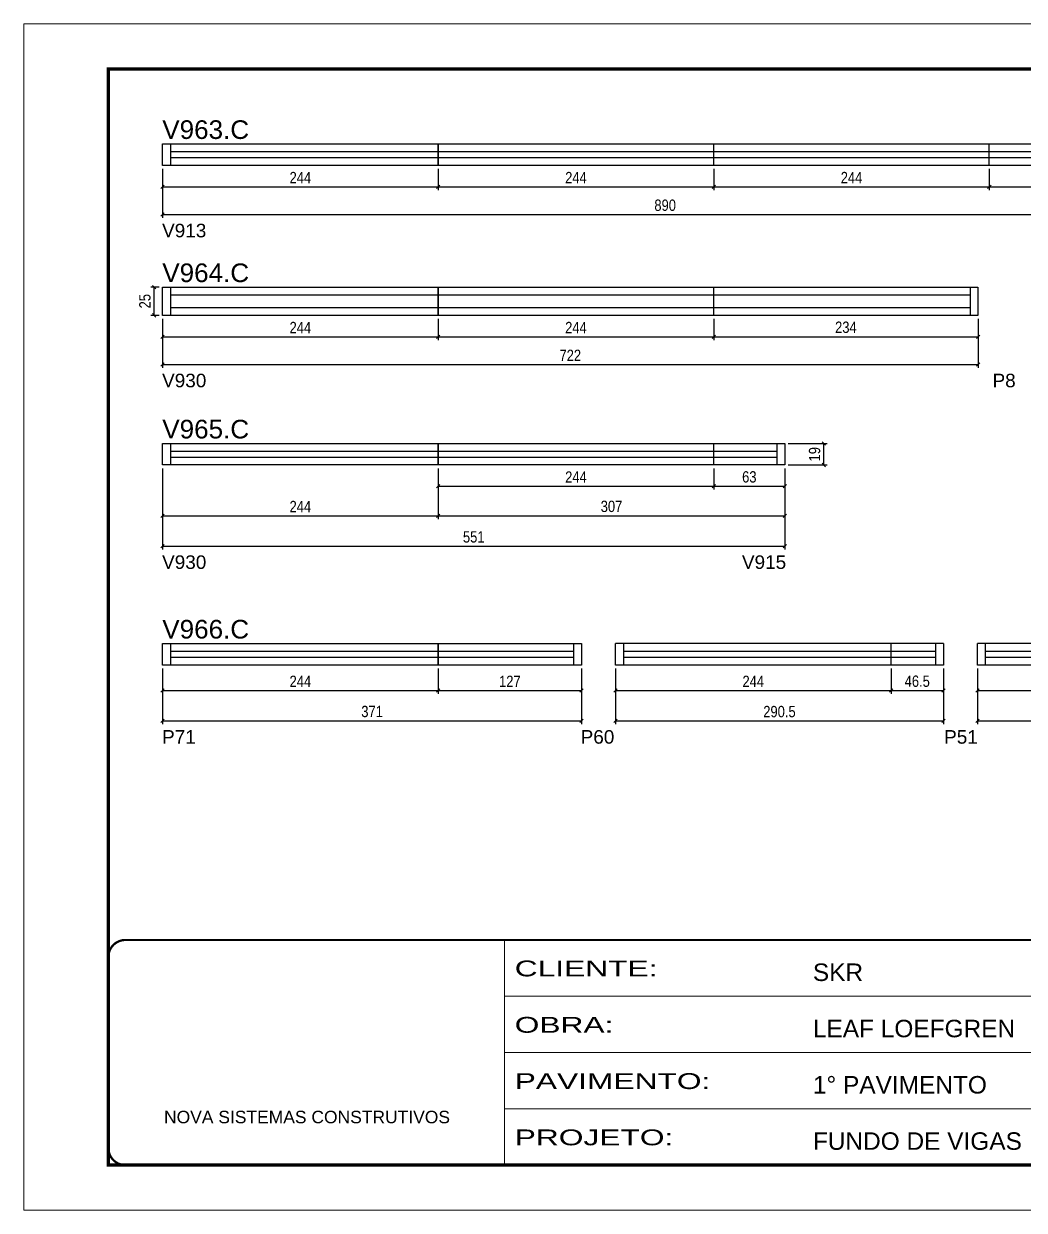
# Model space of a CAD drawing. Extents: x 1959 to 8212, y 239 to 4735.
# Drawn here: x 6727 to 7613, y 1388 to 2438 of the extents above; entities that cross this region are included whole.
import ezdxf

# ---------------------------------------------------------------- set-up
doc = ezdxf.new("R2010")
doc.units = 0
doc.linetypes.add('CONTINUO', pattern=[0])
doc.linetypes.add('DASHED', pattern=[0.75, 0.5, -0.25])
for name, color, linetype in [('5', 5, 'Continuous'), ('COTA', 241, 'Continuous'), ('NOMENCLATURA', 7, 'Continuous'), ('Painéis', 200, 'Continuous'), ('SARR_2.2x7', 40, 'Continuous')]:
    doc.layers.add(name, color=color, linetype=linetype)
doc.layers.add('Folhas', color=255, linetype='Continuous', lineweight=9)
doc.layers.add('SARRAFO DE PRESSAO', color=251, linetype='DASHED', lineweight=9)
doc.styles.add('ARIAL', font='arial.ttf')
doc.styles.add('COTA TECNICA', font='techl___.ttf', dxfattribs={"height": 10})
doc.styles.add('COTA TECNICA-50', font='techl___.ttf', dxfattribs={"height": 10})
doc.styles.get("Standard").update_dxf_attribs({"font": 'arial.ttf'})
doc.styles.add('Tecnologia', font='')
doc.styles.get('Tecnologia').set_extended_font_data('Forgotten Futurist')
doc.dimstyles.new('COTA PAINEL-50', dxfattribs={"dimtxt": 10, "dimasz": 3, "dimexe": 3, "dimexo": 3, "dimgap": 3, "dimtad": 1, "dimdec": 1, "dimzin": 12, "dimdsep": 46, "dimtxsty": 'COTA TECNICA-50', "dimblk1": 'OBLIQUE', "dimblk2": 'OBLIQUE', "dimsah": 1, "dimcen": 0.9, "dimclrd": 4, "dimclre": 4, "dimclrt": 240, "dimadec": 1, "dimazin": 3, "dimtfac": 1, "dimtdec": 1, "dimtmove": 0, "dimatfit": 3, "dimfxl": 1, "dimtolj": 1, "dimtzin": 12, "dimarcsym": 0})
doc.dimstyles.new('PAINEL', dxfattribs={"dimtxt": 10, "dimasz": 3, "dimexe": 3, "dimexo": 3, "dimgap": 3, "dimtad": 1, "dimdec": 1, "dimzin": 12, "dimdsep": 46, "dimtxsty": 'COTA TECNICA', "dimblk1": 'OBLIQUE', "dimblk2": 'OBLIQUE', "dimsah": 1, "dimcen": 0.9, "dimclrd": 4, "dimclre": 4, "dimclrt": 240, "dimadec": 1, "dimazin": 3, "dimtfac": 1, "dimtdec": 1, "dimtmove": 0, "dimatfit": 3, "dimfxl": 1, "dimtolj": 1, "dimtzin": 12, "dimarcsym": 0})

# ---------------------------------------------------------------- blocks, each defined once
blk = doc.blocks.new('9999999999')
at = {"color": 30, "linetype": 'CONTINUO'}
for p, q in [((98564.6, 34230.2), (98564.6, 34429.4)), ((98564.6, 34379.6), (99584, 34379.6)), ((98564.6, 34329.8), (99488, 34329.8)), ((98564.6, 34280), (99488, 34280))]:
    blk.add_line(p, q, dxfattribs=at)
at = {"color": 30, "linetype": 'CONTINUO', "const_width": 2}
blk.add_lwpolyline([(99584, 34230.2), (99584, 34414.4, 0.414214), (99569, 34429.4), (98229, 34429.4, 0.414214), (98214, 34414.4), (98214, 34245.2, 0.414214), (98229, 34230.2), (99584, 34230.2)], format="xyb", dxfattribs=at)
at = {"layer": 'Folhas'}
blk.add_lwpolyline([(98139, 34190.2), (99624, 34190.2), (99624, 35240.2), (98139, 35240.2)], close=True, dxfattribs=at)
at = {"layer": 'Folhas', "color": 30, "const_width": 3}
blk.add_lwpolyline([(98214, 34230.2), (99584, 34230.2), (99584, 35200.2), (98214, 35200.2)], close=True, dxfattribs=at)
at = {"color": 7, "linetype": 'Continuous', "ltscale": 5, "style": 'ARIAL'}
for s, height, p in [('SKR', 15.48, (98837.7, 34393.1)), ('LEAF LOEFGREN', 15.483, (98837.7, 34343.3)), ('1° PAVIMENTO', 15.483, (98837.7, 34293.5)), ('NOVA SISTEMAS CONSTRUTIVOS', 11.059, (98263.2, 34267.2)), ('FUNDO DE VIGAS', 15.483, (98837.7, 34243.7))]:
    blk.add_text(s, height=height, dxfattribs=at).set_placement(p)
at = {"layer": 'Folhas', "color": 7, "style": 'Tecnologia', "width": 1.5}
for s, p in [('CLIENTE:', (98573.7, 34397.2)), ('OBRA:', (98573.7, 34347.3)), ('PAVIMENTO:', (98573.7, 34297.5)), ('PROJETO:', (98573.7, 34247.7))]:
    blk.add_text(s, height=14, dxfattribs=at).set_placement(p)
blk = doc.blocks.new('_Oblique')
at = {"color": 0, "linetype": 'ByBlock', "lineweight": -2}
blk.add_line((-0.5, -0.5), (0.5, 0.5), dxfattribs=at)
blk = doc.blocks.new('*D652')
at = {"layer": 'COTA', "color": 4, "linetype": 'ByBlock', "lineweight": -2, "transparency": 16777216}
for p, q in [((6850.2, 2309.7), (6850.2, 2290.8)), ((7094.2, 2309.7), (7094.2, 2290.8)), ((6850.2, 2293.8), (7094.2, 2293.8))]:
    blk.add_line(p, q, dxfattribs=at)
at = {"layer": 'Defpoints', "color": 0, "linetype": 'ByBlock', "transparency": 16777216}
for p in [(6850.2, 2312.7), (7094.2, 2312.7), (7094.2, 2293.8)]:
    blk.add_point(p, dxfattribs=at)
at = {"layer": 'COTA', "color": 4, "linetype": 'ByBlock', "lineweight": -2, "transparency": 16777216, "xscale": 3, "yscale": 3, "zscale": 3, "rotation": 180}
blk.add_blockref('_Oblique', (6850.2, 2293.8), dxfattribs=at)
at = {"layer": 'COTA', "color": 4, "linetype": 'ByBlock', "lineweight": -2, "transparency": 16777216, "xscale": 3, "yscale": 3, "zscale": 3}
blk.add_blockref('_Oblique', (7094.2, 2293.8), dxfattribs=at)
at = {"layer": 'COTA', "color": 240, "linetype": 'ByBlock', "transparency": 16777216, "insert": (6972.2, 2301.9), "char_height": 10, "attachment_point": 5, "style": 'COTA TECNICA-50'}
blk.add_mtext('\\A1;244', dxfattribs=at)
blk = doc.blocks.new('*D653')
at = {"layer": 'COTA', "color": 4, "linetype": 'ByBlock', "lineweight": -2, "transparency": 16777216}
for p, q in [((7094.2, 2309.7), (7094.2, 2290.8)), ((7338.2, 2309.7), (7338.2, 2290.8)), ((7094.2, 2293.8), (7338.2, 2293.8))]:
    blk.add_line(p, q, dxfattribs=at)
at = {"layer": 'Defpoints', "color": 0, "linetype": 'ByBlock', "transparency": 16777216}
for p in [(7094.2, 2312.7), (7338.2, 2312.7), (7338.2, 2293.8)]:
    blk.add_point(p, dxfattribs=at)
at = {"layer": 'COTA', "color": 4, "linetype": 'ByBlock', "lineweight": -2, "transparency": 16777216, "xscale": 3, "yscale": 3, "zscale": 3, "rotation": 180}
blk.add_blockref('_Oblique', (7094.2, 2293.8), dxfattribs=at)
at = {"layer": 'COTA', "color": 4, "linetype": 'ByBlock', "lineweight": -2, "transparency": 16777216, "xscale": 3, "yscale": 3, "zscale": 3}
blk.add_blockref('_Oblique', (7338.2, 2293.8), dxfattribs=at)
at = {"layer": 'COTA', "color": 240, "linetype": 'ByBlock', "transparency": 16777216, "insert": (7216.2, 2301.9), "char_height": 10, "attachment_point": 5, "style": 'COTA TECNICA-50'}
blk.add_mtext('\\A1;244', dxfattribs=at)
blk = doc.blocks.new('*D654')
at = {"layer": 'COTA', "color": 4, "lineweight": -2, "transparency": 16777216}
for p, q in [((6850.2, 2309.7), (6850.2, 2266.2)), ((7740.2, 2309.7), (7740.2, 2266.2)), ((6850.2, 2269.2), (7740.2, 2269.2))]:
    blk.add_line(p, q, dxfattribs=at)
at = {"layer": 'Defpoints', "color": 0, "transparency": 16777216}
for p in [(6850.2, 2312.7), (7740.2, 2312.7), (7740.2, 2269.2)]:
    blk.add_point(p, dxfattribs=at)
at = {"layer": 'COTA', "color": 4, "lineweight": -2, "transparency": 16777216, "xscale": 3, "yscale": 3, "zscale": 3, "rotation": 180}
blk.add_blockref('_Oblique', (6850.2, 2269.2), dxfattribs=at)
at = {"layer": 'COTA', "color": 4, "lineweight": -2, "transparency": 16777216, "xscale": 3, "yscale": 3, "zscale": 3}
blk.add_blockref('_Oblique', (7740.2, 2269.2), dxfattribs=at)
at = {"layer": 'COTA', "color": 240, "transparency": 16777216, "insert": (7295.2, 2277.4), "char_height": 10, "attachment_point": 5, "style": 'COTA TECNICA'}
blk.add_mtext('\\A1;890', dxfattribs=at)
blk = doc.blocks.new('*D655')
at = {"layer": 'COTA', "color": 4, "lineweight": -2, "transparency": 16777216}
for p, q in [((7338.2, 2309.7), (7338.2, 2290.8)), ((7582.2, 2309.7), (7582.2, 2290.8)), ((7338.2, 2293.8), (7582.2, 2293.8))]:
    blk.add_line(p, q, dxfattribs=at)
at = {"layer": 'Defpoints', "color": 0, "transparency": 16777216}
for p in [(7338.2, 2312.7), (7582.2, 2312.7), (7582.2, 2293.8)]:
    blk.add_point(p, dxfattribs=at)
at = {"layer": 'COTA', "color": 4, "lineweight": -2, "transparency": 16777216, "xscale": 3, "yscale": 3, "zscale": 3, "rotation": 180}
blk.add_blockref('_Oblique', (7338.2, 2293.8), dxfattribs=at)
at = {"layer": 'COTA', "color": 4, "lineweight": -2, "transparency": 16777216, "xscale": 3, "yscale": 3, "zscale": 3}
blk.add_blockref('_Oblique', (7582.2, 2293.8), dxfattribs=at)
at = {"layer": 'COTA', "color": 240, "transparency": 16777216, "insert": (7460.2, 2301.9), "char_height": 10, "attachment_point": 5, "style": 'COTA TECNICA'}
blk.add_mtext('\\A1;244', dxfattribs=at)
blk = doc.blocks.new('*D657')
at = {"layer": 'COTA', "color": 4, "lineweight": -2, "transparency": 16777216}
for p, q in [((7582.2, 2309.7), (7582.2, 2290.8)), ((7740.2, 2309.7), (7740.2, 2290.8)), ((7582.2, 2293.8), (7740.2, 2293.8))]:
    blk.add_line(p, q, dxfattribs=at)
at = {"layer": 'Defpoints', "color": 0, "transparency": 16777216}
for p in [(7582.2, 2312.7), (7740.2, 2312.7), (7740.2, 2293.8)]:
    blk.add_point(p, dxfattribs=at)
at = {"layer": 'COTA', "color": 4, "lineweight": -2, "transparency": 16777216, "xscale": 3, "yscale": 3, "zscale": 3, "rotation": 180}
blk.add_blockref('_Oblique', (7582.2, 2293.8), dxfattribs=at)
at = {"layer": 'COTA', "color": 4, "lineweight": -2, "transparency": 16777216, "xscale": 3, "yscale": 3, "zscale": 3}
blk.add_blockref('_Oblique', (7740.2, 2293.8), dxfattribs=at)
at = {"layer": 'COTA', "color": 240, "transparency": 16777216, "insert": (7661.2, 2302), "char_height": 10, "attachment_point": 5, "style": 'COTA TECNICA'}
blk.add_mtext('\\A1;158', dxfattribs=at)
blk = doc.blocks.new('*D658')
at = {"layer": 'COTA', "color": 4, "linetype": 'ByBlock', "lineweight": -2, "transparency": 16777216}
for p, q in [((6850.2, 2044.6), (6850.2, 1999.7)), ((7094.2, 2044.6), (7094.2, 1999.7)), ((6850.2, 2002.7), (7094.2, 2002.7))]:
    blk.add_line(p, q, dxfattribs=at)
at = {"layer": 'Defpoints', "color": 0, "linetype": 'ByBlock', "transparency": 16777216}
for p in [(6850.2, 2047.6), (7094.2, 2047.6), (7094.2, 2002.7)]:
    blk.add_point(p, dxfattribs=at)
at = {"layer": 'COTA', "color": 4, "linetype": 'ByBlock', "lineweight": -2, "transparency": 16777216, "xscale": 3, "yscale": 3, "zscale": 3, "rotation": 180}
blk.add_blockref('_Oblique', (6850.2, 2002.7), dxfattribs=at)
at = {"layer": 'COTA', "color": 4, "linetype": 'ByBlock', "lineweight": -2, "transparency": 16777216, "xscale": 3, "yscale": 3, "zscale": 3}
blk.add_blockref('_Oblique', (7094.2, 2002.7), dxfattribs=at)
at = {"layer": 'COTA', "color": 240, "linetype": 'ByBlock', "transparency": 16777216, "insert": (6972.2, 2010.8), "char_height": 10, "attachment_point": 5, "style": 'COTA TECNICA-50'}
blk.add_mtext('\\A1;244', dxfattribs=at)
blk = doc.blocks.new('*D659')
at = {"layer": 'COTA', "color": 4, "linetype": 'ByBlock', "lineweight": -2, "transparency": 16777216}
for p, q in [((7094.2, 2044.6), (7094.2, 2025.8)), ((7338.2, 2044.6), (7338.2, 2025.8)), ((7094.2, 2028.8), (7338.2, 2028.8))]:
    blk.add_line(p, q, dxfattribs=at)
at = {"layer": 'Defpoints', "color": 0, "linetype": 'ByBlock', "transparency": 16777216}
for p in [(7094.2, 2047.6), (7338.2, 2047.6), (7338.2, 2028.8)]:
    blk.add_point(p, dxfattribs=at)
at = {"layer": 'COTA', "color": 4, "linetype": 'ByBlock', "lineweight": -2, "transparency": 16777216, "xscale": 3, "yscale": 3, "zscale": 3, "rotation": 180}
blk.add_blockref('_Oblique', (7094.2, 2028.8), dxfattribs=at)
at = {"layer": 'COTA', "color": 4, "linetype": 'ByBlock', "lineweight": -2, "transparency": 16777216, "xscale": 3, "yscale": 3, "zscale": 3}
blk.add_blockref('_Oblique', (7338.2, 2028.8), dxfattribs=at)
at = {"layer": 'COTA', "color": 240, "linetype": 'ByBlock', "transparency": 16777216, "insert": (7216.2, 2036.9), "char_height": 10, "attachment_point": 5, "style": 'COTA TECNICA-50'}
blk.add_mtext('\\A1;244', dxfattribs=at)
blk = doc.blocks.new('*D660')
at = {"layer": 'COTA', "color": 4, "lineweight": -2, "transparency": 16777216}
for p, q in [((6850.2, 2044.6), (6850.2, 1972.8)), ((7401.2, 2044.6), (7401.2, 1972.8)), ((6850.2, 1975.8), (7401.2, 1975.8))]:
    blk.add_line(p, q, dxfattribs=at)
at = {"layer": 'Defpoints', "color": 0, "transparency": 16777216}
for p in [(6850.2, 2047.6), (7401.2, 2047.6), (7401.2, 1975.8)]:
    blk.add_point(p, dxfattribs=at)
at = {"layer": 'COTA', "color": 4, "lineweight": -2, "transparency": 16777216, "xscale": 3, "yscale": 3, "zscale": 3, "rotation": 180}
blk.add_blockref('_Oblique', (6850.2, 1975.8), dxfattribs=at)
at = {"layer": 'COTA', "color": 4, "lineweight": -2, "transparency": 16777216, "xscale": 3, "yscale": 3, "zscale": 3}
blk.add_blockref('_Oblique', (7401.2, 1975.8), dxfattribs=at)
at = {"layer": 'COTA', "color": 240, "transparency": 16777216, "insert": (7125.7, 1983.9), "char_height": 10, "attachment_point": 5, "style": 'COTA TECNICA'}
blk.add_mtext('\\A1;551', dxfattribs=at)
blk = doc.blocks.new('*D661')
at = {"layer": 'COTA', "color": 4, "lineweight": -2, "transparency": 16777216}
for p, q in [((7338.2, 2044.6), (7338.2, 2025.8)), ((7401.2, 2044.6), (7401.2, 2025.8)), ((7338.2, 2028.8), (7401.2, 2028.8))]:
    blk.add_line(p, q, dxfattribs=at)
at = {"layer": 'Defpoints', "color": 0, "transparency": 16777216}
for p in [(7338.2, 2047.6), (7401.2, 2047.6), (7401.2, 2028.8)]:
    blk.add_point(p, dxfattribs=at)
at = {"layer": 'COTA', "color": 4, "lineweight": -2, "transparency": 16777216, "xscale": 3, "yscale": 3, "zscale": 3, "rotation": 180}
blk.add_blockref('_Oblique', (7338.2, 2028.8), dxfattribs=at)
at = {"layer": 'COTA', "color": 4, "lineweight": -2, "transparency": 16777216, "xscale": 3, "yscale": 3, "zscale": 3}
blk.add_blockref('_Oblique', (7401.2, 2028.8), dxfattribs=at)
at = {"layer": 'COTA', "color": 240, "transparency": 16777216, "insert": (7369.7, 2037), "char_height": 10, "attachment_point": 5, "style": 'COTA TECNICA'}
blk.add_mtext('\\A1;63', dxfattribs=at)
blk = doc.blocks.new('*D662')
at = {"layer": 'COTA', "color": 4, "lineweight": -2, "transparency": 16777216}
for p, q in [((7404.2, 2066.6), (7438.6, 2066.6)), ((7435.6, 2047.6), (7435.6, 2066.6)), ((7404.2, 2047.6), (7438.6, 2047.6))]:
    blk.add_line(p, q, dxfattribs=at)
at = {"layer": 'Defpoints', "color": 0, "transparency": 16777216}
for p in [(7401.2, 2066.6), (7435.6, 2066.6), (7401.2, 2047.6)]:
    blk.add_point(p, dxfattribs=at)
at = {"layer": 'COTA', "color": 4, "lineweight": -2, "transparency": 16777216, "xscale": 3, "yscale": 3, "zscale": 3}
for p, rotation in [((7435.6, 2066.6), 90), ((7435.6, 2047.6), 270)]:
    blk.add_blockref('_Oblique', p, dxfattribs=dict(at, rotation=rotation))
at = {"layer": 'COTA', "color": 240, "transparency": 16777216, "insert": (7427.5, 2057.1), "char_height": 10, "attachment_point": 5, "rotation": 90, "style": 'COTA TECNICA'}
blk.add_mtext('\\A1;19', dxfattribs=at)
blk = doc.blocks.new('*D663')
at = {"layer": 'COTA', "color": 4, "lineweight": -2, "transparency": 16777216}
for p, q in [((7094.2, 2044.6), (7094.2, 1999.7)), ((7401.2, 2044.6), (7401.2, 1999.7)), ((7094.2, 2002.7), (7401.2, 2002.7))]:
    blk.add_line(p, q, dxfattribs=at)
at = {"layer": 'Defpoints', "color": 0, "transparency": 16777216}
for p in [(7094.2, 2047.6), (7401.2, 2047.6), (7401.2, 2002.7)]:
    blk.add_point(p, dxfattribs=at)
at = {"layer": 'COTA', "color": 4, "lineweight": -2, "transparency": 16777216, "xscale": 3, "yscale": 3, "zscale": 3, "rotation": 180}
blk.add_blockref('_Oblique', (7094.2, 2002.7), dxfattribs=at)
at = {"layer": 'COTA', "color": 4, "lineweight": -2, "transparency": 16777216, "xscale": 3, "yscale": 3, "zscale": 3}
blk.add_blockref('_Oblique', (7401.2, 2002.7), dxfattribs=at)
at = {"layer": 'COTA', "color": 240, "transparency": 16777216, "insert": (7247.7, 2010.9), "char_height": 10, "attachment_point": 5, "style": 'COTA TECNICA'}
blk.add_mtext('\\A1;307', dxfattribs=at)
blk = doc.blocks.new('*D664')
at = {"layer": 'COTA', "color": 4, "linetype": 'ByBlock', "lineweight": -2, "transparency": 16777216}
for p, q in [((6850.2, 1867.6), (6850.2, 1845.1)), ((7094.2, 1867.6), (7094.2, 1845.1)), ((6850.2, 1848.1), (7094.2, 1848.1))]:
    blk.add_line(p, q, dxfattribs=at)
at = {"layer": 'Defpoints', "color": 0, "linetype": 'ByBlock', "transparency": 16777216}
for p in [(6850.2, 1870.6), (7094.2, 1870.6), (7094.2, 1848.1)]:
    blk.add_point(p, dxfattribs=at)
at = {"layer": 'COTA', "color": 4, "linetype": 'ByBlock', "lineweight": -2, "transparency": 16777216, "xscale": 3, "yscale": 3, "zscale": 3, "rotation": 180}
blk.add_blockref('_Oblique', (6850.2, 1848.1), dxfattribs=at)
at = {"layer": 'COTA', "color": 4, "linetype": 'ByBlock', "lineweight": -2, "transparency": 16777216, "xscale": 3, "yscale": 3, "zscale": 3}
blk.add_blockref('_Oblique', (7094.2, 1848.1), dxfattribs=at)
at = {"layer": 'COTA', "color": 240, "linetype": 'ByBlock', "transparency": 16777216, "insert": (6972.2, 1856.1), "char_height": 10, "attachment_point": 5, "style": 'COTA TECNICA-50'}
blk.add_mtext('\\A1;244', dxfattribs=at)
blk = doc.blocks.new('*D666')
at = {"layer": 'COTA', "color": 4, "lineweight": -2, "transparency": 16777216}
for p, q in [((6850.2, 1867.6), (6850.2, 1818.2)), ((7221.2, 1867.6), (7221.2, 1818.2)), ((6850.2, 1821.2), (7221.2, 1821.2))]:
    blk.add_line(p, q, dxfattribs=at)
at = {"layer": 'Defpoints', "color": 0, "transparency": 16777216}
for p in [(6850.2, 1870.6), (7221.2, 1870.6), (7221.2, 1821.2)]:
    blk.add_point(p, dxfattribs=at)
at = {"layer": 'COTA', "color": 4, "lineweight": -2, "transparency": 16777216, "xscale": 3, "yscale": 3, "zscale": 3, "rotation": 180}
blk.add_blockref('_Oblique', (6850.2, 1821.2), dxfattribs=at)
at = {"layer": 'COTA', "color": 4, "lineweight": -2, "transparency": 16777216, "xscale": 3, "yscale": 3, "zscale": 3}
blk.add_blockref('_Oblique', (7221.2, 1821.2), dxfattribs=at)
at = {"layer": 'COTA', "color": 240, "transparency": 16777216, "insert": (7035.7, 1829.4), "char_height": 10, "attachment_point": 5, "style": 'COTA TECNICA'}
blk.add_mtext('\\A1;371', dxfattribs=at)
blk = doc.blocks.new('*D667')
at = {"layer": 'COTA', "color": 4, "lineweight": -2, "transparency": 16777216}
for p, q in [((7094.2, 1867.6), (7094.2, 1845.1)), ((7221.2, 1867.6), (7221.2, 1845.1)), ((7094.2, 1848.1), (7221.2, 1848.1))]:
    blk.add_line(p, q, dxfattribs=at)
at = {"layer": 'Defpoints', "color": 0, "transparency": 16777216}
for p in [(7094.2, 1870.6), (7221.2, 1870.6), (7221.2, 1848.1)]:
    blk.add_point(p, dxfattribs=at)
at = {"layer": 'COTA', "color": 4, "lineweight": -2, "transparency": 16777216, "xscale": 3, "yscale": 3, "zscale": 3, "rotation": 180}
blk.add_blockref('_Oblique', (7094.2, 1848.1), dxfattribs=at)
at = {"layer": 'COTA', "color": 4, "lineweight": -2, "transparency": 16777216, "xscale": 3, "yscale": 3, "zscale": 3}
blk.add_blockref('_Oblique', (7221.2, 1848.1), dxfattribs=at)
at = {"layer": 'COTA', "color": 240, "transparency": 16777216, "insert": (7157.7, 1856.1), "char_height": 10, "attachment_point": 5, "style": 'COTA TECNICA'}
blk.add_mtext('\\A1;127', dxfattribs=at)
blk = doc.blocks.new('*D670')
at = {"layer": 'COTA', "color": 4, "linetype": 'ByBlock', "lineweight": -2, "transparency": 16777216}
for p, q in [((6850.2, 2177), (6850.2, 2158.1)), ((7094.2, 2177), (7094.2, 2158.1)), ((6850.2, 2161.1), (7094.2, 2161.1))]:
    blk.add_line(p, q, dxfattribs=at)
at = {"layer": 'Defpoints', "color": 0, "linetype": 'ByBlock', "transparency": 16777216}
for p in [(6850.2, 2180), (7094.2, 2180), (7094.2, 2161.1)]:
    blk.add_point(p, dxfattribs=at)
at = {"layer": 'COTA', "color": 4, "linetype": 'ByBlock', "lineweight": -2, "transparency": 16777216, "xscale": 3, "yscale": 3, "zscale": 3, "rotation": 180}
blk.add_blockref('_Oblique', (6850.2, 2161.1), dxfattribs=at)
at = {"layer": 'COTA', "color": 4, "linetype": 'ByBlock', "lineweight": -2, "transparency": 16777216, "xscale": 3, "yscale": 3, "zscale": 3}
blk.add_blockref('_Oblique', (7094.2, 2161.1), dxfattribs=at)
at = {"layer": 'COTA', "color": 240, "linetype": 'ByBlock', "transparency": 16777216, "insert": (6972.2, 2169.2), "char_height": 10, "attachment_point": 5, "style": 'COTA TECNICA-50'}
blk.add_mtext('\\A1;244', dxfattribs=at)
blk = doc.blocks.new('*D671')
at = {"layer": 'COTA', "color": 4, "linetype": 'ByBlock', "lineweight": -2, "transparency": 16777216}
for p, q in [((7094.2, 2177), (7094.2, 2158.1)), ((7338.2, 2177), (7338.2, 2158.1)), ((7094.2, 2161.1), (7338.2, 2161.1))]:
    blk.add_line(p, q, dxfattribs=at)
at = {"layer": 'Defpoints', "color": 0, "linetype": 'ByBlock', "transparency": 16777216}
for p in [(7094.2, 2180), (7338.2, 2180), (7338.2, 2161.1)]:
    blk.add_point(p, dxfattribs=at)
at = {"layer": 'COTA', "color": 4, "linetype": 'ByBlock', "lineweight": -2, "transparency": 16777216, "xscale": 3, "yscale": 3, "zscale": 3, "rotation": 180}
blk.add_blockref('_Oblique', (7094.2, 2161.1), dxfattribs=at)
at = {"layer": 'COTA', "color": 4, "linetype": 'ByBlock', "lineweight": -2, "transparency": 16777216, "xscale": 3, "yscale": 3, "zscale": 3}
blk.add_blockref('_Oblique', (7338.2, 2161.1), dxfattribs=at)
at = {"layer": 'COTA', "color": 240, "linetype": 'ByBlock', "transparency": 16777216, "insert": (7216.2, 2169.2), "char_height": 10, "attachment_point": 5, "style": 'COTA TECNICA-50'}
blk.add_mtext('\\A1;244', dxfattribs=at)
blk = doc.blocks.new('*D672')
at = {"layer": 'COTA', "color": 4, "lineweight": -2, "transparency": 16777216}
for p, q in [((6850.2, 2177), (6850.2, 2133.6)), ((7572.2, 2177), (7572.2, 2133.6)), ((6850.2, 2136.6), (7572.2, 2136.6))]:
    blk.add_line(p, q, dxfattribs=at)
at = {"layer": 'Defpoints', "color": 0, "transparency": 16777216}
for p in [(6850.2, 2180), (7572.2, 2180), (7572.2, 2136.6)]:
    blk.add_point(p, dxfattribs=at)
at = {"layer": 'COTA', "color": 4, "lineweight": -2, "transparency": 16777216, "xscale": 3, "yscale": 3, "zscale": 3, "rotation": 180}
blk.add_blockref('_Oblique', (6850.2, 2136.6), dxfattribs=at)
at = {"layer": 'COTA', "color": 4, "lineweight": -2, "transparency": 16777216, "xscale": 3, "yscale": 3, "zscale": 3}
blk.add_blockref('_Oblique', (7572.2, 2136.6), dxfattribs=at)
at = {"layer": 'COTA', "color": 240, "transparency": 16777216, "insert": (7211.2, 2144.6), "char_height": 10, "attachment_point": 5, "style": 'COTA TECNICA'}
blk.add_mtext('\\A1;722', dxfattribs=at)
blk = doc.blocks.new('*D675')
at = {"layer": 'COTA', "color": 4, "lineweight": -2, "transparency": 16777216}
for p, q in [((7338.2, 2177), (7338.2, 2158.1)), ((7572.2, 2177), (7572.2, 2158.1)), ((7338.2, 2161.1), (7572.2, 2161.1))]:
    blk.add_line(p, q, dxfattribs=at)
at = {"layer": 'Defpoints', "color": 0, "transparency": 16777216}
for p in [(7338.2, 2180), (7572.2, 2180), (7572.2, 2161.1)]:
    blk.add_point(p, dxfattribs=at)
at = {"layer": 'COTA', "color": 4, "lineweight": -2, "transparency": 16777216, "xscale": 3, "yscale": 3, "zscale": 3, "rotation": 180}
blk.add_blockref('_Oblique', (7338.2, 2161.1), dxfattribs=at)
at = {"layer": 'COTA', "color": 4, "lineweight": -2, "transparency": 16777216, "xscale": 3, "yscale": 3, "zscale": 3}
blk.add_blockref('_Oblique', (7572.2, 2161.1), dxfattribs=at)
at = {"layer": 'COTA', "color": 240, "transparency": 16777216, "insert": (7455.2, 2169.4), "char_height": 10, "attachment_point": 5, "style": 'COTA TECNICA'}
blk.add_mtext('\\A1;234', dxfattribs=at)
blk = doc.blocks.new('*D679')
at = {"layer": 'COTA', "color": 4, "lineweight": -2, "transparency": 16777216}
for p, q in [((6847.2, 2205), (6839.7, 2205)), ((6842.7, 2180), (6842.7, 2205)), ((6847.2, 2180), (6839.7, 2180))]:
    blk.add_line(p, q, dxfattribs=at)
at = {"layer": 'Defpoints', "color": 0, "transparency": 16777216}
for p in [(6842.7, 2205), (6850.2, 2205), (6850.2, 2180)]:
    blk.add_point(p, dxfattribs=at)
at = {"layer": 'COTA', "color": 4, "lineweight": -2, "transparency": 16777216, "xscale": 3, "yscale": 3, "zscale": 3}
for p, rotation in [((6842.7, 2205), 90), ((6842.7, 2180), 270)]:
    blk.add_blockref('_Oblique', p, dxfattribs=dict(at, rotation=rotation))
at = {"layer": 'COTA', "color": 240, "transparency": 16777216, "insert": (6834.6, 2192.5), "char_height": 10, "attachment_point": 5, "rotation": 90, "style": 'COTA TECNICA'}
blk.add_mtext('\\A1;25', dxfattribs=at)
blk = doc.blocks.new('*D683')
at = {"layer": 'COTA', "color": 4, "lineweight": -2, "transparency": 16777216}
for p, q in [((7251.2, 1867.6), (7251.2, 1818.2)), ((7541.7, 1867.6), (7541.7, 1818.2)), ((7251.2, 1821.2), (7541.7, 1821.2))]:
    blk.add_line(p, q, dxfattribs=at)
at = {"layer": 'Defpoints', "color": 0, "transparency": 16777216}
for p in [(7251.2, 1870.6), (7541.7, 1870.6), (7541.7, 1821.2)]:
    blk.add_point(p, dxfattribs=at)
at = {"layer": 'COTA', "color": 4, "lineweight": -2, "transparency": 16777216, "xscale": 3, "yscale": 3, "zscale": 3, "rotation": 180}
blk.add_blockref('_Oblique', (7251.2, 1821.2), dxfattribs=at)
at = {"layer": 'COTA', "color": 4, "lineweight": -2, "transparency": 16777216, "xscale": 3, "yscale": 3, "zscale": 3}
blk.add_blockref('_Oblique', (7541.7, 1821.2), dxfattribs=at)
at = {"layer": 'COTA', "color": 240, "transparency": 16777216, "insert": (7396.4, 1829.3), "char_height": 10, "attachment_point": 5, "style": 'COTA TECNICA'}
blk.add_mtext('\\A1;290.5', dxfattribs=at)
blk = doc.blocks.new('*D685')
at = {"layer": 'COTA', "color": 4, "lineweight": -2, "transparency": 16777216}
for p, q in [((7251.2, 1867.6), (7251.2, 1845.1)), ((7495.2, 1867.6), (7495.2, 1845.1)), ((7251.2, 1848.1), (7495.2, 1848.1))]:
    blk.add_line(p, q, dxfattribs=at)
at = {"layer": 'Defpoints', "color": 0, "transparency": 16777216}
for p in [(7251.2, 1870.6), (7495.2, 1870.6), (7495.2, 1848.1)]:
    blk.add_point(p, dxfattribs=at)
at = {"layer": 'COTA', "color": 4, "lineweight": -2, "transparency": 16777216, "xscale": 3, "yscale": 3, "zscale": 3, "rotation": 180}
blk.add_blockref('_Oblique', (7251.2, 1848.1), dxfattribs=at)
at = {"layer": 'COTA', "color": 4, "lineweight": -2, "transparency": 16777216, "xscale": 3, "yscale": 3, "zscale": 3}
blk.add_blockref('_Oblique', (7495.2, 1848.1), dxfattribs=at)
at = {"layer": 'COTA', "color": 240, "transparency": 16777216, "insert": (7373.2, 1856.1), "char_height": 10, "attachment_point": 5, "style": 'COTA TECNICA'}
blk.add_mtext('\\A1;244', dxfattribs=at)
blk = doc.blocks.new('*D686')
at = {"layer": 'COTA', "color": 4, "lineweight": -2, "transparency": 16777216}
for p, q in [((7495.2, 1867.6), (7495.2, 1845.1)), ((7541.7, 1867.6), (7541.7, 1845.1)), ((7495.2, 1848.1), (7541.7, 1848.1))]:
    blk.add_line(p, q, dxfattribs=at)
at = {"layer": 'Defpoints', "color": 0, "transparency": 16777216}
for p in [(7495.2, 1870.6), (7541.7, 1870.6), (7541.7, 1848.1)]:
    blk.add_point(p, dxfattribs=at)
at = {"layer": 'COTA', "color": 4, "lineweight": -2, "transparency": 16777216, "xscale": 3, "yscale": 3, "zscale": 3, "rotation": 180}
blk.add_blockref('_Oblique', (7495.2, 1848.1), dxfattribs=at)
at = {"layer": 'COTA', "color": 4, "lineweight": -2, "transparency": 16777216, "xscale": 3, "yscale": 3, "zscale": 3}
blk.add_blockref('_Oblique', (7541.7, 1848.1), dxfattribs=at)
at = {"layer": 'COTA', "color": 240, "transparency": 16777216, "insert": (7518.4, 1856.2), "char_height": 10, "attachment_point": 5, "style": 'COTA TECNICA'}
blk.add_mtext('\\A1;46.5', dxfattribs=at)
blk = doc.blocks.new('*D687')
at = {"layer": 'COTA', "color": 4, "lineweight": -2, "transparency": 16777216}
for p, q in [((7571.7, 1867.6), (7571.7, 1818.2)), ((7819.2, 1867.6), (7819.2, 1818.2)), ((7571.7, 1821.2), (7819.2, 1821.2))]:
    blk.add_line(p, q, dxfattribs=at)
at = {"layer": 'Defpoints', "color": 0, "transparency": 16777216}
for p in [(7571.7, 1870.6), (7819.2, 1870.6), (7819.2, 1821.2)]:
    blk.add_point(p, dxfattribs=at)
at = {"layer": 'COTA', "color": 4, "lineweight": -2, "transparency": 16777216, "xscale": 3, "yscale": 3, "zscale": 3, "rotation": 180}
blk.add_blockref('_Oblique', (7571.7, 1821.2), dxfattribs=at)
at = {"layer": 'COTA', "color": 4, "lineweight": -2, "transparency": 16777216, "xscale": 3, "yscale": 3, "zscale": 3}
blk.add_blockref('_Oblique', (7819.2, 1821.2), dxfattribs=at)
at = {"layer": 'COTA', "color": 240, "transparency": 16777216, "insert": (7695.4, 1829.3), "char_height": 10, "attachment_point": 5, "style": 'COTA TECNICA'}
blk.add_mtext('\\A1;247.5', dxfattribs=at)
blk = doc.blocks.new('*D689')
at = {"layer": 'COTA', "color": 4, "lineweight": -2, "transparency": 16777216}
for p, q in [((7571.7, 1867.6), (7571.7, 1845.1)), ((7693.7, 1867.6), (7693.7, 1845.1)), ((7571.7, 1848.1), (7693.7, 1848.1))]:
    blk.add_line(p, q, dxfattribs=at)
at = {"layer": 'Defpoints', "color": 0, "transparency": 16777216}
for p in [(7571.7, 1870.6), (7693.7, 1870.6), (7693.7, 1848.1)]:
    blk.add_point(p, dxfattribs=at)
at = {"layer": 'COTA', "color": 4, "lineweight": -2, "transparency": 16777216, "xscale": 3, "yscale": 3, "zscale": 3, "rotation": 180}
blk.add_blockref('_Oblique', (7571.7, 1848.1), dxfattribs=at)
at = {"layer": 'COTA', "color": 4, "lineweight": -2, "transparency": 16777216, "xscale": 3, "yscale": 3, "zscale": 3}
blk.add_blockref('_Oblique', (7693.7, 1848.1), dxfattribs=at)
at = {"layer": 'COTA', "color": 240, "transparency": 16777216, "insert": (7632.7, 1856.1), "char_height": 10, "attachment_point": 5, "style": 'COTA TECNICA'}
blk.add_mtext('\\A1;122', dxfattribs=at)

msp = doc.modelspace()

# ---------------------------------------------------------------- linework, layer by layer
at = {"layer": 'Painéis'}
for p, q in [((7094.16, 2331.67), (7740.16, 2331.67)), ((7094.16, 2312.67), (7094.16, 2331.67)), ((7338.16, 2312.67), (7338.16, 2331.67)), ((7582.16, 2312.67), (7582.16, 2331.67)), ((7740.16, 2312.67), (7094.16, 2312.67)), ((7094.16, 2204.98), (7572.16, 2204.98)), ((7094.16, 2179.98), (7094.16, 2204.98)), ((7338.16, 2179.98), (7338.16, 2204.98)), ((7572.16, 2204.98), (7572.16, 2179.98)), ((7572.16, 2179.98), (7094.16, 2179.98)), ((7094.16, 2066.65), (7401.16, 2066.65)), ((7094.16, 2047.65), (7094.16, 2066.65)), ((7338.16, 2047.65), (7338.16, 2066.65)), ((7401.16, 2066.65), (7401.16, 2047.65)), ((7401.16, 2047.65), (7094.16, 2047.65)), ((7094.16, 1889.58), (7221.16, 1889.58)), ((7094.16, 1870.58), (7094.16, 1889.58)), ((7221.16, 1889.58), (7221.16, 1870.58)), ((7251.16, 1870.58), (7251.16, 1889.58)), ((7541.66, 1889.58), (7251.16, 1889.58)), ((7495.16, 1870.58), (7495.16, 1889.58)), ((7541.66, 1889.58), (7541.66, 1870.58)), ((7571.66, 1870.58), (7571.66, 1889.58)), ((7819.16, 1889.58), (7571.66, 1889.58)), ((7221.16, 1870.58), (7094.16, 1870.58)), ((7541.66, 1870.58), (7251.16, 1870.58)), ((7819.16, 1870.58), (7571.66, 1870.58))]:
    msp.add_line(p, q, dxfattribs=at)
for points in [[(7094.16, 2312.67), (6850.16, 2312.67), (6850.16, 2331.67), (7094.16, 2331.67)], [(7094.16, 2179.98), (6850.16, 2179.98), (6850.16, 2204.98), (7094.16, 2204.98)], [(7094.16, 2047.65), (6850.16, 2047.65), (6850.16, 2066.65), (7094.16, 2066.65)], [(7094.16, 1870.58), (6850.16, 1870.58), (6850.16, 1889.58), (7094.16, 1889.58)]]:
    msp.add_lwpolyline(points, close=True, dxfattribs=at)
at = {"layer": 'SARR_2.2x7', "linetype": 'Continuous'}
for p, q in [((6857.16, 2331.67), (6857.16, 2312.67)), ((7094.16, 2324.67), (6857.16, 2324.67)), ((7338.16, 2324.67), (7094.16, 2324.67)), ((7582.16, 2324.67), (7338.16, 2324.67)), ((7733.16, 2324.67), (7582.16, 2324.67)), ((6857.16, 2319.67), (7094.16, 2319.67)), ((7094.16, 2319.67), (7338.16, 2319.67)), ((7338.16, 2319.67), (7582.16, 2319.67)), ((7582.16, 2319.67), (7733.16, 2319.67)), ((6857.16, 2204.98), (6857.16, 2179.98)), ((7094.16, 2197.98), (6857.16, 2197.98)), ((7338.16, 2197.98), (7094.16, 2197.98)), ((7565.16, 2197.98), (7338.16, 2197.98)), ((7565.16, 2204.98), (7565.16, 2179.98)), ((6857.16, 2186.98), (7094.16, 2186.98)), ((7094.16, 2186.98), (7338.16, 2186.98)), ((7338.16, 2186.98), (7565.16, 2186.98)), ((6857.16, 2066.65), (6857.16, 2047.65)), ((7094.16, 2059.65), (6857.16, 2059.65)), ((7394.16, 2059.65), (7094.16, 2059.65)), ((7394.16, 2066.65), (7394.16, 2047.65)), ((6857.16, 2054.65), (7094.16, 2054.65)), ((7094.16, 2054.65), (7394.16, 2054.65)), ((6857.16, 1889.58), (6857.16, 1870.58)), ((7094.16, 1882.58), (6857.16, 1882.58)), ((7214.16, 1882.58), (7094.16, 1882.58)), ((7214.16, 1889.58), (7214.16, 1870.58)), ((7258.16, 1889.58), (7258.16, 1870.58)), ((7534.66, 1882.58), (7258.16, 1882.58)), ((7534.66, 1889.58), (7534.66, 1870.58)), ((7578.66, 1889.58), (7578.66, 1870.58)), ((7812.16, 1882.58), (7578.66, 1882.58)), ((6857.16, 1877.58), (7094.16, 1877.58)), ((7094.16, 1877.58), (7214.16, 1877.58)), ((7258.16, 1877.58), (7534.66, 1877.58)), ((7578.66, 1877.58), (7812.16, 1877.58))]:
    msp.add_line(p, q, dxfattribs=at)

# ---------------------------------------------------------------- block references
at = {"layer": 'SARRAFO DE PRESSAO', "color": 6, "linetype": 'ByBlock'}
msp.add_blockref('9999999999', (-91411.71, -32802.14), dxfattribs=at)

# ---------------------------------------------------------------- texts
at = {"layer": '5', "linetype": 'Continuous'}
for s, rotation, p in [('V913', 359.99996, (6849.78, 2249.05)), ('V930', 359.99996, (6849.78, 2116.35)), ('P8', 0.00004, (7585.04, 2116.35)), ('V930', 359.99996, (6849.78, 1955.61)), ('V915', 359.99996, (7363.17, 1955.61)), ('P71', 359.99996, (6849.78, 1800.97)), ('P60', 359.99996, (7220.36, 1800.97)), ('P51', 0.00004, (7542.2, 1800.97))]:
    msp.add_text(s, height=12, rotation=rotation, dxfattribs=at).set_placement(p)
at = {"layer": 'NOMENCLATURA', "linetype": 'Continuous'}
for s, p in [('V963.C', (6849.95, 2336.11)), ('V964.C', (6849.95, 2209.42)), ('V965.C', (6849.95, 2071.08)), ('V966.C', (6849.95, 1894.02))]:
    msp.add_text(s, height=16.5, dxfattribs=at).set_placement(p)

# ---------------------------------------------------------------- dimensions: what is measured, and where the dimension line sits
at = {"layer": 'COTA', "color": 1, "linetype": 'ByBlock'}
for base, p1, p2, picture, middle in [((7094.16, 2293.83), (6850.16, 2312.67), (7094.16, 2312.67), '*D652', (6972.16, 2301.9)), ((7338.16, 2293.83), (7094.16, 2312.67), (7338.16, 2312.67), '*D653', (7216.16, 2301.9)), ((7094.16, 2161.13), (6850.16, 2179.98), (7094.16, 2179.98), '*D670', (6972.16, 2169.21)), ((7338.16, 2161.13), (7094.16, 2179.98), (7338.16, 2179.98), '*D671', (7216.16, 2169.21)), ((7094.16, 2002.71), (6850.16, 2047.65), (7094.16, 2047.65), '*D658', (6972.16, 2010.79)), ((7338.16, 2028.8), (7094.16, 2047.65), (7338.16, 2047.65), '*D659', (7216.16, 2036.87)), ((7094.16, 1848.08), (6850.16, 1870.58), (7094.16, 1870.58), '*D664', (6972.16, 1856.15))]:
    dim = msp.add_linear_dim(base=base, p1=p1, p2=p2, dimstyle='COTA PAINEL-50', override={"dimarcsym": 1}, dxfattribs=at)
    dim.commit()
    dim.dimension.update_dxf_attribs({"geometry": picture, "text_midpoint": middle})
at = {"layer": 'COTA'}
for base, p1, p2, picture, middle in [((7740.16, 2269.25), (6850.16, 2312.67), (7740.16, 2312.67), '*D654', (7295.16, 2277.38)), ((7582.16, 2293.83), (7338.16, 2312.67), (7582.16, 2312.67), '*D655', (7460.16, 2301.9)), ((7740.16, 2293.83), (7582.16, 2312.67), (7740.16, 2312.67), '*D657', (7661.16, 2301.96)), ((7572.16, 2136.55), (6850.16, 2179.98), (7572.16, 2179.98), '*D672', (7211.16, 2144.63)), ((7572.16, 2161.13), (7338.16, 2179.98), (7572.16, 2179.98), '*D675', (7455.16, 2169.35)), ((7401.16, 1975.81), (6850.16, 2047.65), (7401.16, 2047.65), '*D660', (7125.66, 1983.92)), ((7401.16, 2002.71), (7094.16, 2047.65), (7401.16, 2047.65), '*D663', (7247.66, 2010.93)), ((7401.16, 2028.8), (7338.16, 2047.65), (7401.16, 2047.65), '*D661', (7369.66, 2037.02)), ((7221.16, 1821.17), (6850.16, 1870.58), (7221.16, 1870.58), '*D666', (7035.66, 1829.39)), ((7221.16, 1848.08), (7094.16, 1870.58), (7221.16, 1870.58), '*D667', (7157.66, 1856.15)), ((7541.66, 1821.17), (7251.16, 1870.58), (7541.66, 1870.58), '*D683', (7396.41, 1829.31)), ((7495.16, 1848.08), (7251.16, 1870.58), (7495.16, 1870.58), '*D685', (7373.16, 1856.15)), ((7819.16, 1821.17), (7571.66, 1870.58), (7819.16, 1870.58), '*D687', (7695.41, 1829.28)), ((7693.66, 1848.08), (7571.66, 1870.58), (7693.66, 1870.58), '*D689', (7632.66, 1856.13))]:
    dim = msp.add_linear_dim(base=base, p1=p1, p2=p2, dimstyle='PAINEL', dxfattribs=at)
    dim.commit()
    dim.dimension.update_dxf_attribs({"geometry": picture, "text_midpoint": middle})
for base, p1, p2, picture, middle in [((6842.69, 2204.98), (6850.16, 2179.98), (6850.16, 2204.98), '*D679', (6834.58, 2192.48)), ((7435.55, 2066.65), (7401.16, 2047.65), (7401.16, 2066.65), '*D662', (7427.47, 2057.15))]:
    dim = msp.add_linear_dim(base=base, p1=p1, p2=p2, angle=90, dimstyle='PAINEL', dxfattribs=at)
    dim.commit()
    dim.dimension.update_dxf_attribs({"geometry": picture, "text_midpoint": middle})
dim = msp.add_linear_dim(base=(7541.66, 1848.08), p1=(7495.16, 1870.58), p2=(7541.66, 1870.58), dimstyle='PAINEL', override={"dimtmove": 1}, dxfattribs=at)
dim.commit()
dim.dimension.update_dxf_attribs({"geometry": '*D686', "text_midpoint": (7518.41, 1856.19)})

doc.saveas('drawing.dxf')
